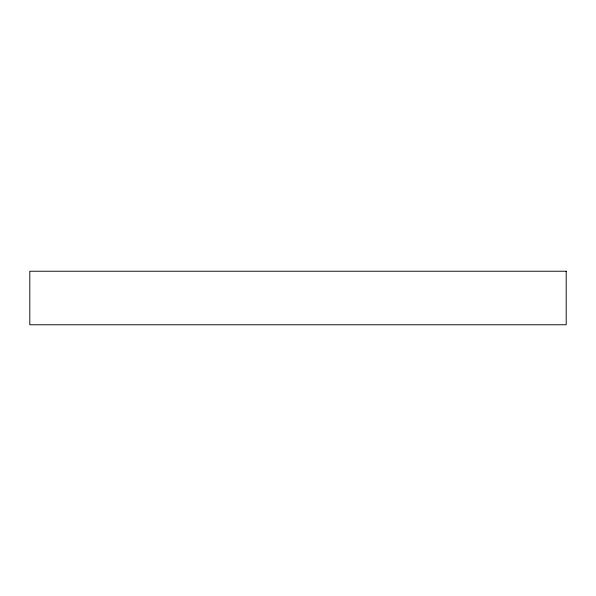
<?xml version="1.0" encoding="UTF-8"?>
<svg xmlns="http://www.w3.org/2000/svg" width="596" height="596" viewBox="0 0 596 596"><rect width="100%" height="100%" fill="white"/><g stroke="black" fill="none" stroke-linecap="round" stroke-linejoin="round"><path stroke-width="0.89" d="M566.2 271.232L29.8 271.232L29.8 324.768L566.2 324.768L566.2 271.232"/></g></svg>
